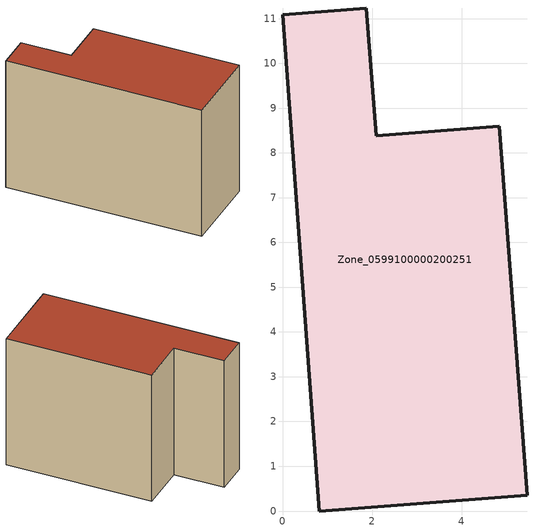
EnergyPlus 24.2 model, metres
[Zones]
Zone_0599100000200251
 floor ground (C_G): 0.82,0 0,11.09 1.87,11.24 2.09,8.38 4.84,8.6 5.47,0.35 z0
 wall outside (C_F): 2.09,8.38 1.87,11.24 0,11.09 0.82,0 5.47,0.35 4.84,8.6 2.09,8.38 z0:7.8
 roof outside (C_R): 5.47,0.35 4.84,8.6 2.09,8.38 1.87,11.24 0,11.09 0.82,0 z7.8
[BUILDING]
Pand.0599100000200251: North Axis=0; Terrain=City; Loads Convergence Tolerance Value=0.04; Temperature Convergence Tolerance Value=0.4; Solar Distribution=FullExterior; Maximum Number of Warmup Days=25; Minimum Number of Warmup Days=1
[Site:Location]
Rotterdam.The.Hague.AP_ZH_NLD Design_Conditions: Latitude=51.96; Longitude=4.45; Time Zone=1; Elevation=-4.5
[SITE:GROUNDTEMPERATURE:BUILDINGSURFACE]
18, 18, 18, 18, 18, 18, 18, 18, 18, 18, 18, 18
[MATERIAL] Thermal Absorptance=0.9; Solar Absorptance=0.7; Visible Absorptance=0.7
Name | Roughness | Thickness | Conductivity | Density | Specific Heat
G.TC.1946 | MediumSmooth | 0.15 | 1 | 540 | 1210
F.TC.1946 | Rough | 0.3 | 0.857143 | 1920 | 840
R.TC.1946 | MediumRough | 0.2 | 0.909091 | 1500 | 1000
[CONSTRUCTION]
C_G: G.TC.1946
C_F: F.TC.1946
C_R: R.TC.1946
[ZONE]
Zone_0599100000200251: Type=1; Multiplier=1; Ceiling Height=Autocalculate; Volume=Autocalculate; Floor Area=autocalculate; Part of Total Floor Area=Yes
[ZONEINFILTRATION:DESIGNFLOWRATE]
Infil_Zone_0599100000200251: Zone or ZoneList or Space or SpaceList=Zone_0599100000200251; Schedule=AlwaysOn; Design Flow Rate Calculation Method=Flow/Area; Flow Rate per Floor Area=0.003; Constant Term Coefficient=1; Temperature Term Coefficient=0; Velocity Term Coefficient=0; Velocity Squared Term Coefficient=0
[HVACTEMPLATE:ZONE:IDEALLOADSAIRSYSTEM]
Zone_0599100000200251: Maximum Heating Supply Air Temperature=50; Minimum Cooling Supply Air Temperature=13; Maximum Heating Supply Air Humidity Ratio=0.0156; Minimum Cooling Supply Air Humidity Ratio=0.0077; Heating Limit=NoLimit; Cooling Limit=NoLimit; Dehumidification Control Type=ConstantSensibleHeatRatio; Cooling Sensible Heat Ratio=0.7; Dehumidification Setpoint=60; Humidification Control Type=None; Humidification Setpoint=30; Outdoor Air Method=None; Outdoor Air Flow Rate per Person=0.00944; Outdoor Air Flow Rate per Zone Floor Area=0; Outdoor Air Flow Rate per Zone=0; Demand Controlled Ventilation Type=None; Outdoor Air Economizer Type=NoEconomizer; Heat Recovery Type=None; Sensible Heat Recovery Effectiveness=0.7; Latent Heat Recovery Effectiveness=0.65
[ZONECONTROL:THERMOSTAT]
ThermostatControl_Zone_0599100000200251: Zone or ZoneList=Zone_0599100000200251; Control Type Schedule=DualSetpointControlType; Control 1=Thermostat_Zone_0599100000200251; Temperature Difference Between Cutout And Setpoint=0
[THERMOSTATSETPOINT:DUALSETPOINT]
Thermostat_Zone_0599100000200251: Heating Setpoint Temperature Schedule=HeatingSetpoint_Zone_0599100000200251; Cooling Setpoint Temperature Schedule=CoolingSetpoint_Zone_0599100000200251
[SCHEDULE:COMPACT]
HeatingSetpoint_Zone_0599100000200251: Through: 12/31, For: AllDays, Until: 24:00, 21
CoolingSetpoint_Zone_0599100000200251: Through: 12/31, For: AllDays, Until: 24:00, 24
DualSetpointControlType: Through: 12/31, For: AllDays, Until: 24:00, 4
AlwaysOn: Through: 12/31, For: AllDays, Until: 24:00, 1
